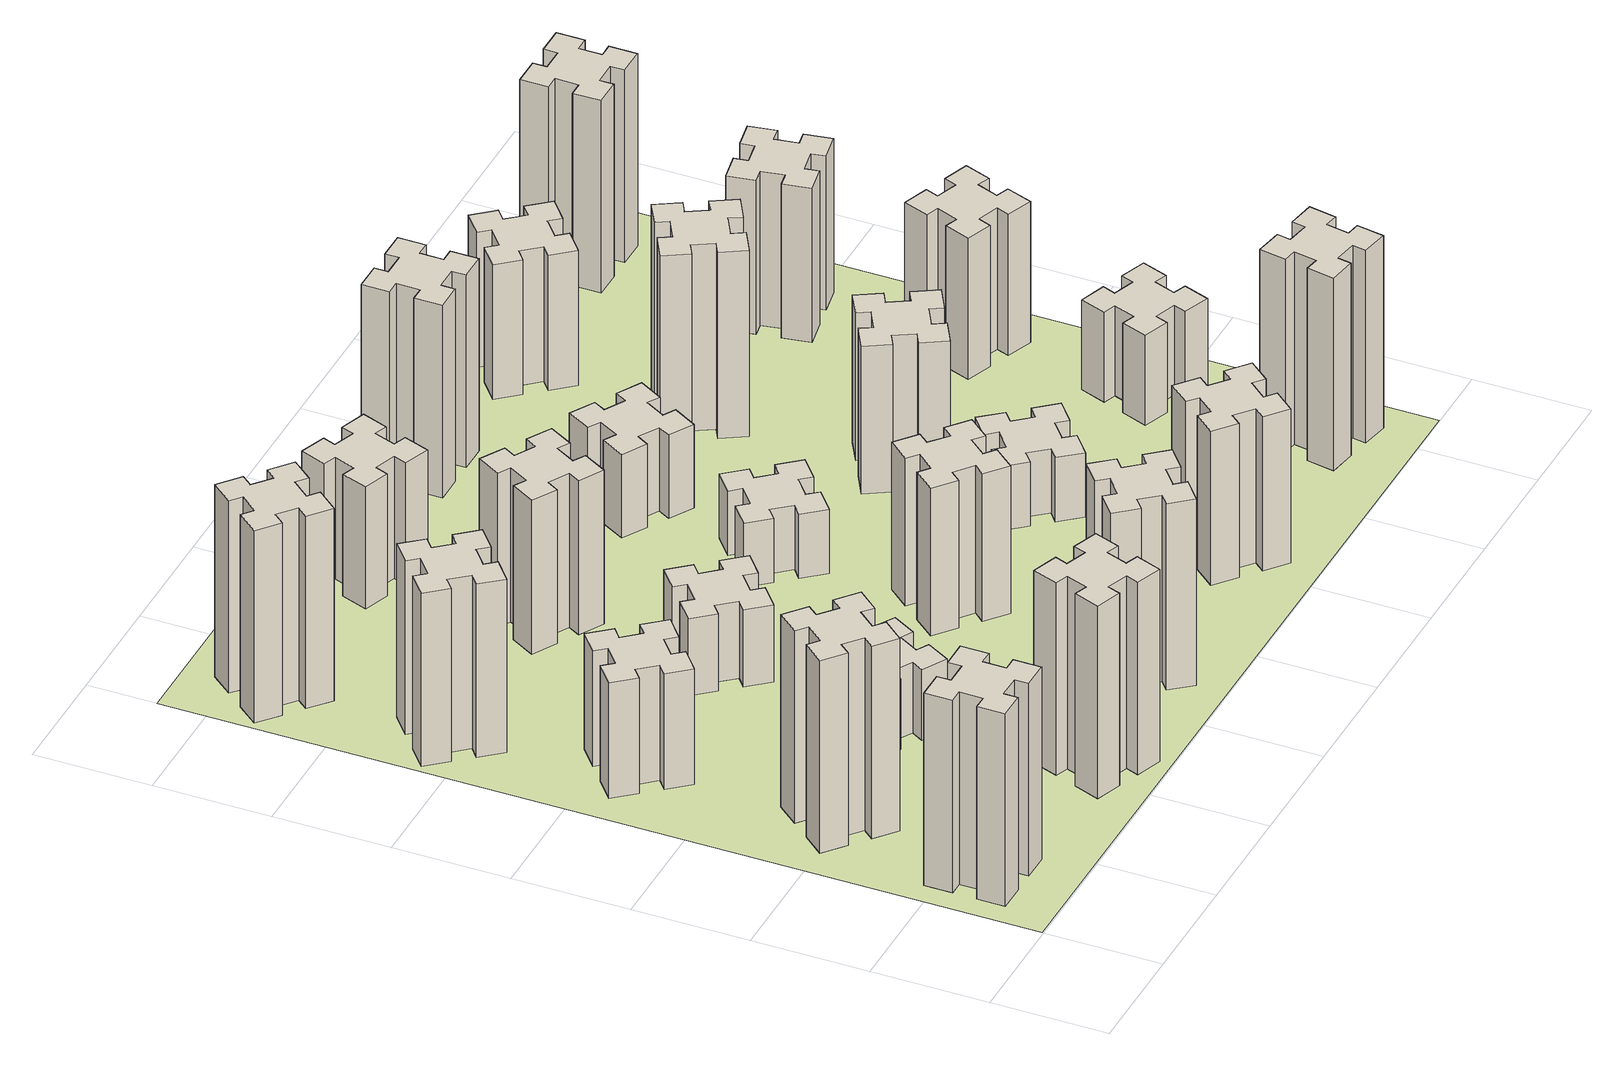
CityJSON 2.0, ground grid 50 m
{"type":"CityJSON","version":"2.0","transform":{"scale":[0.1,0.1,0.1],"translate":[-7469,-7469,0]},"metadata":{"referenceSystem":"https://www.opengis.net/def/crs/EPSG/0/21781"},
"CityObjects":{
"building1":{"type":"Building","attributes":{"class":"1000","function":"1000","usage":"1000","yearOfConstruction":2016,"roofType":"1000","measuredHeight":90,"storeysAboveGround":30,"storeysBelowGround":0},"geometry":[{"type":"Solid","lod":"1","boundaries":[[[[0,1,2,3,4,5,6,7,8,9,10,11,12,13,14,15,16,17,18,19]],[[17,16,20,21]],[[16,15,22,20]],[[15,14,23,22]],[[14,13,24,23]],[[13,12,25,24]],[[12,11,26,25]],[[11,10,27,26]],[[10,9,28,27]],[[9,8,29,28]],[[8,7,30,29]],[[7,6,31,30]],[[6,5,32,31]],[[5,4,33,32]],[[4,3,34,33]],[[3,2,35,34]],[[2,1,36,35]],[[1,0,37,36]],[[0,19,38,37]],[[19,18,39,38]],[[18,17,21,39]],[[24,25,26,27,28,29,30,31,32,33,34,35,36,37,38,39,21,20,22,23]]]]}]},
"building2":{"type":"Building","attributes":{"class":"1000","function":"1000","usage":"1000","yearOfConstruction":2016,"roofType":"1000","measuredHeight":90,"storeysAboveGround":30,"storeysBelowGround":0},"geometry":[{"type":"Solid","lod":"1","boundaries":[[[[40,41,42,43,44,45,46,47,48,49,50,51,52,53,54,55,56,57,58,59]],[[57,56,60,61]],[[56,55,62,60]],[[55,54,63,62]],[[54,53,64,63]],[[53,52,65,64]],[[52,51,66,65]],[[51,50,67,66]],[[50,49,68,67]],[[49,48,69,68]],[[48,47,70,69]],[[47,46,71,70]],[[46,45,72,71]],[[45,44,73,72]],[[44,43,74,73]],[[43,42,75,74]],[[42,41,76,75]],[[41,40,77,76]],[[40,59,78,77]],[[59,58,79,78]],[[58,57,61,79]],[[64,65,66,67,68,69,70,71,72,73,74,75,76,77,78,79,61,60,62,63]]]]}]},
"building3":{"type":"Building","attributes":{"class":"1000","function":"1000","usage":"1000","yearOfConstruction":2016,"roofType":"1000","measuredHeight":54,"storeysAboveGround":30,"storeysBelowGround":0},"geometry":[{"type":"Solid","lod":"1","boundaries":[[[[80,81,82,83,84,85,86,87,88,89,90,91,92,93,94,95,96,97,98,99]],[[97,96,100,101]],[[96,95,102,100]],[[95,94,103,102]],[[94,93,104,103]],[[93,92,105,104]],[[92,91,106,105]],[[91,90,107,106]],[[90,89,108,107]],[[89,88,109,108]],[[88,87,110,109]],[[87,86,111,110]],[[86,85,112,111]],[[85,84,113,112]],[[84,83,114,113]],[[83,82,115,114]],[[82,81,116,115]],[[81,80,117,116]],[[80,99,118,117]],[[99,98,119,118]],[[98,97,101,119]],[[104,105,106,107,108,109,110,111,112,113,114,115,116,117,118,119,101,100,102,103]]]]}]},
"building4":{"type":"Building","attributes":{"class":"1000","function":"1000","usage":"1000","yearOfConstruction":2016,"roofType":"1000","measuredHeight":81,"storeysAboveGround":30,"storeysBelowGround":0},"geometry":[{"type":"Solid","lod":"1","boundaries":[[[[120,121,122,123,124,125,126,127,128,129,130,131,132,133,134,135,136,137,138,139]],[[137,136,140,141]],[[136,135,142,140]],[[135,134,143,142]],[[134,133,144,143]],[[133,132,145,144]],[[132,131,146,145]],[[131,130,147,146]],[[130,129,148,147]],[[129,128,149,148]],[[128,127,150,149]],[[127,126,151,150]],[[126,125,152,151]],[[125,124,153,152]],[[124,123,154,153]],[[123,122,155,154]],[[122,121,156,155]],[[121,120,157,156]],[[120,139,158,157]],[[139,138,159,158]],[[138,137,141,159]],[[144,145,146,147,148,149,150,151,152,153,154,155,156,157,158,159,141,140,142,143]]]]}]},
"building5":{"type":"Building","attributes":{"class":"1000","function":"1000","usage":"1000","yearOfConstruction":2016,"roofType":"1000","measuredHeight":90,"storeysAboveGround":30,"storeysBelowGround":0},"geometry":[{"type":"Solid","lod":"1","boundaries":[[[[160,161,162,163,164,165,166,167,168,169,170,171,172,173,174,175,176,177,178,179]],[[177,176,180,181]],[[176,175,182,180]],[[175,174,183,182]],[[174,173,184,183]],[[173,172,185,184]],[[172,171,186,185]],[[171,170,187,186]],[[170,169,188,187]],[[169,168,189,188]],[[168,167,190,189]],[[167,166,191,190]],[[166,165,192,191]],[[165,164,193,192]],[[164,163,194,193]],[[163,162,195,194]],[[162,161,196,195]],[[161,160,197,196]],[[160,179,198,197]],[[179,178,199,198]],[[178,177,181,199]],[[184,185,186,187,188,189,190,191,192,193,194,195,196,197,198,199,181,180,182,183]]]]}]},
"building6":{"type":"Building","attributes":{"class":"1000","function":"1000","usage":"1000","yearOfConstruction":2016,"roofType":"1000","measuredHeight":90,"storeysAboveGround":30,"storeysBelowGround":0},"geometry":[{"type":"Solid","lod":"1","boundaries":[[[[200,201,202,203,204,205,206,207,208,209,210,211,212,213,214,215,216,217,218,219]],[[217,216,220,221]],[[216,215,222,220]],[[215,214,223,222]],[[214,213,224,223]],[[213,212,225,224]],[[212,211,226,225]],[[211,210,227,226]],[[210,209,228,227]],[[209,208,229,228]],[[208,207,230,229]],[[207,206,231,230]],[[206,205,232,231]],[[205,204,233,232]],[[204,203,234,233]],[[203,202,235,234]],[[202,201,236,235]],[[201,200,237,236]],[[200,219,238,237]],[[219,218,239,238]],[[218,217,221,239]],[[224,225,226,227,228,229,230,231,232,233,234,235,236,237,238,239,221,220,222,223]]]]}]},
"building7":{"type":"Building","attributes":{"class":"1000","function":"1000","usage":"1000","yearOfConstruction":2016,"roofType":"1000","measuredHeight":33,"storeysAboveGround":30,"storeysBelowGround":0},"geometry":[{"type":"Solid","lod":"1","boundaries":[[[[240,241,242,243,244,245,246,247,248,249,250,251,252,253,254,255,256,257,258,259]],[[257,256,260,261]],[[256,255,262,260]],[[255,254,263,262]],[[254,253,264,263]],[[253,252,265,264]],[[252,251,266,265]],[[251,250,267,266]],[[250,249,268,267]],[[249,248,269,268]],[[248,247,270,269]],[[247,246,271,270]],[[246,245,272,271]],[[245,244,273,272]],[[244,243,274,273]],[[243,242,275,274]],[[242,241,276,275]],[[241,240,277,276]],[[240,259,278,277]],[[259,258,279,278]],[[258,257,261,279]],[[264,265,266,267,268,269,270,271,272,273,274,275,276,277,278,279,261,260,262,263]]]]}]},
"building8":{"type":"Building","attributes":{"class":"1000","function":"1000","usage":"1000","yearOfConstruction":2016,"roofType":"1000","measuredHeight":36,"storeysAboveGround":30,"storeysBelowGround":0},"geometry":[{"type":"Solid","lod":"1","boundaries":[[[[280,281,282,283,284,285,286,287,288,289,290,291,292,293,294,295,296,297,298,299]],[[297,296,300,301]],[[296,295,302,300]],[[295,294,303,302]],[[294,293,304,303]],[[293,292,305,304]],[[292,291,306,305]],[[291,290,307,306]],[[290,289,308,307]],[[289,288,309,308]],[[288,287,310,309]],[[287,286,311,310]],[[286,285,312,311]],[[285,284,313,312]],[[284,283,314,313]],[[283,282,315,314]],[[282,281,316,315]],[[281,280,317,316]],[[280,299,318,317]],[[299,298,319,318]],[[298,297,301,319]],[[304,305,306,307,308,309,310,311,312,313,314,315,316,317,318,319,301,300,302,303]]]]}]},
"building9":{"type":"Building","attributes":{"class":"1000","function":"1000","usage":"1000","yearOfConstruction":2016,"roofType":"1000","measuredHeight":87,"storeysAboveGround":30,"storeysBelowGround":0},"geometry":[{"type":"Solid","lod":"1","boundaries":[[[[320,321,322,323,324,325,326,327,328,329,330,331,332,333,334,335,336,337,338,339]],[[337,336,340,341]],[[336,335,342,340]],[[335,334,343,342]],[[334,333,344,343]],[[333,332,345,344]],[[332,331,346,345]],[[331,330,347,346]],[[330,329,348,347]],[[329,328,349,348]],[[328,327,350,349]],[[327,326,351,350]],[[326,325,352,351]],[[325,324,353,352]],[[324,323,354,353]],[[323,322,355,354]],[[322,321,356,355]],[[321,320,357,356]],[[320,339,358,357]],[[339,338,359,358]],[[338,337,341,359]],[[344,345,346,347,348,349,350,351,352,353,354,355,356,357,358,359,341,340,342,343]]]]}]},
"building10":{"type":"Building","attributes":{"class":"1000","function":"1000","usage":"1000","yearOfConstruction":2016,"roofType":"1000","measuredHeight":72,"storeysAboveGround":30,"storeysBelowGround":0},"geometry":[{"type":"Solid","lod":"1","boundaries":[[[[360,361,362,363,364,365,366,367,368,369,370,371,372,373,374,375,376,377,378,379]],[[377,376,380,381]],[[376,375,382,380]],[[375,374,383,382]],[[374,373,384,383]],[[373,372,385,384]],[[372,371,386,385]],[[371,370,387,386]],[[370,369,388,387]],[[369,368,389,388]],[[368,367,390,389]],[[367,366,391,390]],[[366,365,392,391]],[[365,364,393,392]],[[364,363,394,393]],[[363,362,395,394]],[[362,361,396,395]],[[361,360,397,396]],[[360,379,398,397]],[[379,378,399,398]],[[378,377,381,399]],[[384,385,386,387,388,389,390,391,392,393,394,395,396,397,398,399,381,380,382,383]]]]}]},
"building11":{"type":"Building","attributes":{"class":"1000","function":"1000","usage":"1000","yearOfConstruction":2016,"roofType":"1000","measuredHeight":57,"storeysAboveGround":30,"storeysBelowGround":0},"geometry":[{"type":"Solid","lod":"1","boundaries":[[[[400,401,402,403,404,405,406,407,408,409,410,411,412,413,414,415,416,417,418,419]],[[417,416,420,421]],[[416,415,422,420]],[[415,414,423,422]],[[414,413,424,423]],[[413,412,425,424]],[[412,411,426,425]],[[411,410,427,426]],[[410,409,428,427]],[[409,408,429,428]],[[408,407,430,429]],[[407,406,431,430]],[[406,405,432,431]],[[405,404,433,432]],[[404,403,434,433]],[[403,402,435,434]],[[402,401,436,435]],[[401,400,437,436]],[[400,419,438,437]],[[419,418,439,438]],[[418,417,421,439]],[[424,425,426,427,428,429,430,431,432,433,434,435,436,437,438,439,421,420,422,423]]]]}]},
"building12":{"type":"Building","attributes":{"class":"1000","function":"1000","usage":"1000","yearOfConstruction":2016,"roofType":"1000","measuredHeight":69,"storeysAboveGround":30,"storeysBelowGround":0},"geometry":[{"type":"Solid","lod":"1","boundaries":[[[[440,441,442,443,444,445,446,447,448,449,450,451,452,453,454,455,456,457,458,459]],[[457,456,460,461]],[[456,455,462,460]],[[455,454,463,462]],[[454,453,464,463]],[[453,452,465,464]],[[452,451,466,465]],[[451,450,467,466]],[[450,449,468,467]],[[449,448,469,468]],[[448,447,470,469]],[[447,446,471,470]],[[446,445,472,471]],[[445,444,473,472]],[[444,443,474,473]],[[443,442,475,474]],[[442,441,476,475]],[[441,440,477,476]],[[440,459,478,477]],[[459,458,479,478]],[[458,457,461,479]],[[464,465,466,467,468,469,470,471,472,473,474,475,476,477,478,479,461,460,462,463]]]]}]},
"building13":{"type":"Building","attributes":{"class":"1000","function":"1000","usage":"1000","yearOfConstruction":2016,"roofType":"1000","measuredHeight":30,"storeysAboveGround":30,"storeysBelowGround":0},"geometry":[{"type":"Solid","lod":"1","boundaries":[[[[480,481,482,483,484,485,486,487,488,489,490,491,492,493,494,495,496,497,498,499]],[[497,496,500,501]],[[496,495,502,500]],[[495,494,503,502]],[[494,493,504,503]],[[493,492,505,504]],[[492,491,506,505]],[[491,490,507,506]],[[490,489,508,507]],[[489,488,509,508]],[[488,487,510,509]],[[487,486,511,510]],[[486,485,512,511]],[[485,484,513,512]],[[484,483,514,513]],[[483,482,515,514]],[[482,481,516,515]],[[481,480,517,516]],[[480,499,518,517]],[[499,498,519,518]],[[498,497,501,519]],[[504,505,506,507,508,509,510,511,512,513,514,515,516,517,518,519,501,500,502,503]]]]}]},
"building14":{"type":"Building","attributes":{"class":"1000","function":"1000","usage":"1000","yearOfConstruction":2016,"roofType":"1000","measuredHeight":72,"storeysAboveGround":30,"storeysBelowGround":0},"geometry":[{"type":"Solid","lod":"1","boundaries":[[[[520,521,522,523,524,525,526,527,528,529,530,531,532,533,534,535,536,537,538,539]],[[537,536,540,541]],[[536,535,542,540]],[[535,534,543,542]],[[534,533,544,543]],[[533,532,545,544]],[[532,531,546,545]],[[531,530,547,546]],[[530,529,548,547]],[[529,528,549,548]],[[528,527,550,549]],[[527,526,551,550]],[[526,525,552,551]],[[525,524,553,552]],[[524,523,554,553]],[[523,522,555,554]],[[522,521,556,555]],[[521,520,557,556]],[[520,539,558,557]],[[539,538,559,558]],[[538,537,541,559]],[[544,545,546,547,548,549,550,551,552,553,554,555,556,557,558,559,541,540,542,543]]]]}]},
"building15":{"type":"Building","attributes":{"class":"1000","function":"1000","usage":"1000","yearOfConstruction":2016,"roofType":"1000","measuredHeight":39,"storeysAboveGround":30,"storeysBelowGround":0},"geometry":[{"type":"Solid","lod":"1","boundaries":[[[[560,561,562,563,564,565,566,567,568,569,570,571,572,573,574,575,576,577,578,579]],[[577,576,580,581]],[[576,575,582,580]],[[575,574,583,582]],[[574,573,584,583]],[[573,572,585,584]],[[572,571,586,585]],[[571,570,587,586]],[[570,569,588,587]],[[569,568,589,588]],[[568,567,590,589]],[[567,566,591,590]],[[566,565,592,591]],[[565,564,593,592]],[[564,563,594,593]],[[563,562,595,594]],[[562,561,596,595]],[[561,560,597,596]],[[560,579,598,597]],[[579,578,599,598]],[[578,577,581,599]],[[584,585,586,587,588,589,590,591,592,593,594,595,596,597,598,599,581,580,582,583]]]]}]},
"building16":{"type":"Building","attributes":{"class":"1000","function":"1000","usage":"1000","yearOfConstruction":2016,"roofType":"1000","measuredHeight":90,"storeysAboveGround":30,"storeysBelowGround":0},"geometry":[{"type":"Solid","lod":"1","boundaries":[[[[600,601,602,603,604,605,606,607,608,609,610,611,612,613,614,615,616,617,618,619]],[[617,616,620,621]],[[616,615,622,620]],[[615,614,623,622]],[[614,613,624,623]],[[613,612,625,624]],[[612,611,626,625]],[[611,610,627,626]],[[610,609,628,627]],[[609,608,629,628]],[[608,607,630,629]],[[607,606,631,630]],[[606,605,632,631]],[[605,604,633,632]],[[604,603,634,633]],[[603,602,635,634]],[[602,601,636,635]],[[601,600,637,636]],[[600,619,638,637]],[[619,618,639,638]],[[618,617,621,639]],[[624,625,626,627,628,629,630,631,632,633,634,635,636,637,638,639,621,620,622,623]]]]}]},
"building17":{"type":"Building","attributes":{"class":"1000","function":"1000","usage":"1000","yearOfConstruction":2016,"roofType":"1000","measuredHeight":30,"storeysAboveGround":30,"storeysBelowGround":0},"geometry":[{"type":"Solid","lod":"1","boundaries":[[[[640,641,642,643,644,645,646,647,648,649,650,651,652,653,654,655,656,657,658,659]],[[657,656,660,661]],[[656,655,662,660]],[[655,654,663,662]],[[654,653,664,663]],[[653,652,665,664]],[[652,651,666,665]],[[651,650,667,666]],[[650,649,668,667]],[[649,648,669,668]],[[648,647,670,669]],[[647,646,671,670]],[[646,645,672,671]],[[645,644,673,672]],[[644,643,674,673]],[[643,642,675,674]],[[642,641,676,675]],[[641,640,677,676]],[[640,659,678,677]],[[659,658,679,678]],[[658,657,661,679]],[[664,665,666,667,668,669,670,671,672,673,674,675,676,677,678,679,661,660,662,663]]]]}]},
"building18":{"type":"Building","attributes":{"class":"1000","function":"1000","usage":"1000","yearOfConstruction":2016,"roofType":"1000","measuredHeight":69,"storeysAboveGround":30,"storeysBelowGround":0},"geometry":[{"type":"Solid","lod":"1","boundaries":[[[[680,681,682,683,684,685,686,687,688,689,690,691,692,693,694,695,696,697,698,699]],[[697,696,700,701]],[[696,695,702,700]],[[695,694,703,702]],[[694,693,704,703]],[[693,692,705,704]],[[692,691,706,705]],[[691,690,707,706]],[[690,689,708,707]],[[689,688,709,708]],[[688,687,710,709]],[[687,686,711,710]],[[686,685,712,711]],[[685,684,713,712]],[[684,683,714,713]],[[683,682,715,714]],[[682,681,716,715]],[[681,680,717,716]],[[680,699,718,717]],[[699,698,719,718]],[[698,697,701,719]],[[704,705,706,707,708,709,710,711,712,713,714,715,716,717,718,719,701,700,702,703]]]]}]},
"building19":{"type":"Building","attributes":{"class":"1000","function":"1000","usage":"1000","yearOfConstruction":2016,"roofType":"1000","measuredHeight":87,"storeysAboveGround":30,"storeysBelowGround":0},"geometry":[{"type":"Solid","lod":"1","boundaries":[[[[720,721,722,723,724,725,726,727,728,729,730,731,732,733,734,735,736,737,738,739]],[[737,736,740,741]],[[736,735,742,740]],[[735,734,743,742]],[[734,733,744,743]],[[733,732,745,744]],[[732,731,746,745]],[[731,730,747,746]],[[730,729,748,747]],[[729,728,749,748]],[[728,727,750,749]],[[727,726,751,750]],[[726,725,752,751]],[[725,724,753,752]],[[724,723,754,753]],[[723,722,755,754]],[[722,721,756,755]],[[721,720,757,756]],[[720,739,758,757]],[[739,738,759,758]],[[738,737,741,759]],[[744,745,746,747,748,749,750,751,752,753,754,755,756,757,758,759,741,740,742,743]]]]}]},
"building20":{"type":"Building","attributes":{"class":"1000","function":"1000","usage":"1000","yearOfConstruction":2016,"roofType":"1000","measuredHeight":90,"storeysAboveGround":30,"storeysBelowGround":0},"geometry":[{"type":"Solid","lod":"1","boundaries":[[[[760,761,762,763,764,765,766,767,768,769,770,771,772,773,774,775,776,777,778,779]],[[777,776,780,781]],[[776,775,782,780]],[[775,774,783,782]],[[774,773,784,783]],[[773,772,785,784]],[[772,771,786,785]],[[771,770,787,786]],[[770,769,788,787]],[[769,768,789,788]],[[768,767,790,789]],[[767,766,791,790]],[[766,765,792,791]],[[765,764,793,792]],[[764,763,794,793]],[[763,762,795,794]],[[762,761,796,795]],[[761,760,797,796]],[[760,779,798,797]],[[779,778,799,798]],[[778,777,781,799]],[[784,785,786,787,788,789,790,791,792,793,794,795,796,797,798,799,781,780,782,783]]]]}]},
"building21":{"type":"Building","attributes":{"class":"1000","function":"1000","usage":"1000","yearOfConstruction":2016,"roofType":"1000","measuredHeight":63,"storeysAboveGround":30,"storeysBelowGround":0},"geometry":[{"type":"Solid","lod":"1","boundaries":[[[[800,801,802,803,804,805,806,807,808,809,810,811,812,813,814,815,816,817,818,819]],[[817,816,820,821]],[[816,815,822,820]],[[815,814,823,822]],[[814,813,824,823]],[[813,812,825,824]],[[812,811,826,825]],[[811,810,827,826]],[[810,809,828,827]],[[809,808,829,828]],[[808,807,830,829]],[[807,806,831,830]],[[806,805,832,831]],[[805,804,833,832]],[[804,803,834,833]],[[803,802,835,834]],[[802,801,836,835]],[[801,800,837,836]],[[800,819,838,837]],[[819,818,839,838]],[[818,817,821,839]],[[824,825,826,827,828,829,830,831,832,833,834,835,836,837,838,839,821,820,822,823]]]]}]},
"building22":{"type":"Building","attributes":{"class":"1000","function":"1000","usage":"1000","yearOfConstruction":2016,"roofType":"1000","measuredHeight":42,"storeysAboveGround":30,"storeysBelowGround":0},"geometry":[{"type":"Solid","lod":"1","boundaries":[[[[840,841,842,843,844,845,846,847,848,849,850,851,852,853,854,855,856,857,858,859]],[[857,856,860,861]],[[856,855,862,860]],[[855,854,863,862]],[[854,853,864,863]],[[853,852,865,864]],[[852,851,866,865]],[[851,850,867,866]],[[850,849,868,867]],[[849,848,869,868]],[[848,847,870,869]],[[847,846,871,870]],[[846,845,872,871]],[[845,844,873,872]],[[844,843,874,873]],[[843,842,875,874]],[[842,841,876,875]],[[841,840,877,876]],[[840,859,878,877]],[[859,858,879,878]],[[858,857,861,879]],[[864,865,866,867,868,869,870,871,872,873,874,875,876,877,878,879,861,860,862,863]]]]}]},
"building23":{"type":"Building","attributes":{"class":"1000","function":"1000","usage":"1000","yearOfConstruction":2016,"roofType":"1000","measuredHeight":66,"storeysAboveGround":30,"storeysBelowGround":0},"geometry":[{"type":"Solid","lod":"1","boundaries":[[[[880,881,882,883,884,885,886,887,888,889,890,891,892,893,894,895,896,897,898,899]],[[897,896,900,901]],[[896,895,902,900]],[[895,894,903,902]],[[894,893,904,903]],[[893,892,905,904]],[[892,891,906,905]],[[891,890,907,906]],[[890,889,908,907]],[[889,888,909,908]],[[888,887,910,909]],[[887,886,911,910]],[[886,885,912,911]],[[885,884,913,912]],[[884,883,914,913]],[[883,882,915,914]],[[882,881,916,915]],[[881,880,917,916]],[[880,899,918,917]],[[899,898,919,918]],[[898,897,901,919]],[[904,905,906,907,908,909,910,911,912,913,914,915,916,917,918,919,901,900,902,903]]]]}]},
"building24":{"type":"Building","attributes":{"class":"1000","function":"1000","usage":"1000","yearOfConstruction":2016,"roofType":"1000","measuredHeight":72,"storeysAboveGround":30,"storeysBelowGround":0},"geometry":[{"type":"Solid","lod":"1","boundaries":[[[[920,921,922,923,924,925,926,927,928,929,930,931,932,933,934,935,936,937,938,939]],[[937,936,940,941]],[[936,935,942,940]],[[935,934,943,942]],[[934,933,944,943]],[[933,932,945,944]],[[932,931,946,945]],[[931,930,947,946]],[[930,929,948,947]],[[929,928,949,948]],[[928,927,950,949]],[[927,926,951,950]],[[926,925,952,951]],[[925,924,953,952]],[[924,923,954,953]],[[923,922,955,954]],[[922,921,956,955]],[[921,920,957,956]],[[920,939,958,957]],[[939,938,959,958]],[[938,937,941,959]],[[944,945,946,947,948,949,950,951,952,953,954,955,956,957,958,959,941,940,942,943]]]]}]},
"building25":{"type":"Building","attributes":{"class":"1000","function":"1000","usage":"1000","yearOfConstruction":2016,"roofType":"1000","measuredHeight":90,"storeysAboveGround":30,"storeysBelowGround":0},"geometry":[{"type":"Solid","lod":"1","boundaries":[[[[960,961,962,963,964,965,966,967,968,969,970,971,972,973,974,975,976,977,978,979]],[[977,976,980,981]],[[976,975,982,980]],[[975,974,983,982]],[[974,973,984,983]],[[973,972,985,984]],[[972,971,986,985]],[[971,970,987,986]],[[970,969,988,987]],[[969,968,989,988]],[[968,967,990,989]],[[967,966,991,990]],[[966,965,992,991]],[[965,964,993,992]],[[964,963,994,993]],[[963,962,995,994]],[[962,961,996,995]],[[961,960,997,996]],[[960,979,998,997]],[[979,978,999,998]],[[978,977,981,999]],[[984,985,986,987,988,989,990,991,992,993,994,995,996,997,998,999,981,980,982,983]]]]}]},
"landuse1":{"type":"LandUse","attributes":{"name":"plot1","function":"1010"},"geometry":[{"type":"MultiSurface","lod":"1","boundaries":[[[1000,1001,1002,1003]]]}]}
},
"vertices":[
[165,425,0],[165,325,0],[105,325,0],[105,205,0],[225,205,0],[225,265,0],[325,265,0],[325,205,0],[445,205,0],[445,325,0],[385,325,0],[385,425,0],[445,425,0],[445,545,0],[325,545,0],[325,485,0],[225,485,0],[225,545,0],[105,545,0],[105,425,0],[225,485,900],[225,545,900],[325,485,900],[325,545,900],[445,545,900],[445,425,900],[385,425,900],[385,325,900],[445,325,900],[445,205,900],[325,205,900],[325,265,900],[225,265,900],[225,205,900],[105,205,900],[105,325,900],[165,325,900],[165,425,900],[105,425,900],[105,545,900],
[484,1067,0],[408,1132,0],[446,1178,0],[354,1255,0],[277,1163,0],[323,1124,0],[259,1048,0],[213,1086,0],[136,994,0],[228,917,0],[266,963,0],[343,899,0],[304,853,0],[396,776,0],[473,868,0],[427,906,0],[492,983,0],[538,944,0],[615,1036,0],[523,1113,0],[492,983,900],[538,944,900],[427,906,900],[473,868,900],[396,776,900],[304,853,900],[343,899,900],[266,963,900],[228,917,900],[136,994,900],[213,1086,900],[259,1048,900],[323,1124,900],[277,1163,900],[354,1255,900],[446,1178,900],[408,1132,900],[484,1067,900],[523,1113,900],[615,1036,900],
[492,1888,0],[427,1964,0],[473,2003,0],[396,2095,0],[304,2018,0],[343,1972,0],[266,1907,0],[228,1953,0],[136,1876,0],[213,1784,0],[259,1823,0],[323,1746,0],[277,1708,0],[354,1616,0],[446,1693,0],[408,1739,0],[484,1803,0],[523,1757,0],[615,1834,0],[538,1926,0],[484,1803,540],[523,1757,540],[408,1739,540],[446,1693,540],[354,1616,540],[277,1708,540],[323,1746,540],[259,1823,540],[213,1784,540],[136,1876,540],[228,1953,540],[266,1907,540],[343,1972,540],[304,2018,540],[396,2095,540],[473,2003,540],[427,1964,540],[492,1888,540],[538,1926,540],[615,1834,540],
[243,2712,0],[166,2647,0],[128,2693,0],[36,2616,0],[113,2524,0],[159,2563,0],[223,2486,0],[177,2448,0],[254,2356,0],[346,2433,0],[308,2479,0],[384,2543,0],[423,2497,0],[515,2574,0],[438,2666,0],[392,2628,0],[327,2704,0],[373,2743,0],[296,2835,0],[204,2758,0],[327,2704,810],[373,2743,810],[392,2628,810],[438,2666,810],[515,2574,810],[423,2497,810],[384,2543,810],[308,2479,810],[346,2433,810],[254,2356,810],[177,2448,810],[223,2486,810],[159,2563,810],[113,2524,810],[36,2616,810],[128,2693,810],[166,2647,810],[243,2712,810],[204,2758,810],[296,2835,810],
[1029,360,0],[995,266,0],[939,287,0],[897,174,0],[1010,133,0],[1031,189,0],[1125,155,0],[1104,99,0],[1217,57,0],[1258,170,0],[1202,191,0],[1236,285,0],[1292,264,0],[1333,377,0],[1220,418,0],[1200,362,0],[1106,396,0],[1127,452,0],[1014,493,0],[973,380,0],[1106,396,900],[1127,452,900],[1200,362,900],[1220,418,900],[1333,377,900],[1292,264,900],[1236,285,900],[1202,191,900],[1258,170,900],[1217,57,900],[1104,99,900],[1125,155,900],[1031,189,900],[1010,133,900],[897,174,900],[939,287,900],[995,266,900],[1029,360,900],[973,380,900],[1014,493,900],
[384,3387,0],[308,3452,0],[346,3498,0],[254,3575,0],[177,3483,0],[223,3444,0],[159,3368,0],[113,3406,0],[36,3314,0],[128,3237,0],[166,3283,0],[243,3219,0],[204,3173,0],[296,3096,0],[373,3188,0],[327,3226,0],[392,3303,0],[438,3264,0],[515,3356,0],[423,3433,0],[392,3303,900],[438,3264,900],[327,3226,900],[373,3188,900],[296,3096,900],[204,3173,900],[243,3219,900],[166,3283,900],[128,3237,900],[36,3314,900],[113,3406,900],[159,3368,900],[223,3444,900],[177,3483,900],[254,3575,900],[346,3498,900],[308,3452,900],[384,3387,900],[423,3433,900],[515,3356,900],
[1086,1017,0],[1136,1104,0],[1188,1074,0],[1248,1178,0],[1144,1238,0],[1114,1186,0],[1027,1236,0],[1057,1288,0],[953,1348,0],[893,1244,0],[945,1214,0],[895,1127,0],[843,1157,0],[783,1053,0],[887,993,0],[917,1045,0],[1004,995,0],[974,943,0],[1078,883,0],[1138,987,0],[1004,995,330],[974,943,330],[917,1045,330],[887,993,330],[783,1053,330],[843,1157,330],[895,1127,330],[945,1214,330],[893,1244,330],[953,1348,330],[1057,1288,330],[1027,1236,330],[1114,1186,330],[1144,1238,330],[1248,1178,330],[1188,1074,330],[1136,1104,330],[1086,1017,330],[1138,987,330],[1078,883,330],
[1083,1972,0],[1006,1907,0],[968,1953,0],[876,1876,0],[953,1784,0],[999,1823,0],[1063,1746,0],[1017,1708,0],[1094,1616,0],[1186,1693,0],[1148,1739,0],[1224,1803,0],[1263,1757,0],[1355,1834,0],[1278,1926,0],[1232,1888,0],[1167,1964,0],[1213,2003,0],[1136,2095,0],[1044,2018,0],[1167,1964,360],[1213,2003,360],[1232,1888,360],[1278,1926,360],[1355,1834,360],[1263,1757,360],[1224,1803,360],[1148,1739,360],[1186,1693,360],[1094,1616,360],[1017,1708,360],[1063,1746,360],[999,1823,360],[953,1784,360],[876,1876,360],[968,1953,360],[1006,1907,360],[1083,1972,360],[1044,2018,360],[1136,2095,360],
[1639,343,0],[1703,266,0],[1657,228,0],[1734,136,0],[1826,213,0],[1788,259,0],[1864,323,0],[1903,277,0],[1995,354,0],[1918,446,0],[1872,408,0],[1807,484,0],[1853,523,0],[1776,615,0],[1684,538,0],[1723,492,0],[1646,427,0],[1608,473,0],[1516,396,0],[1593,304,0],[1646,427,870],[1608,473,870],[1723,492,870],[1684,538,870],[1776,615,870],[1853,523,870],[1807,484,870],[1872,408,870],[1918,446,870],[1995,354,870],[1903,277,870],[1864,323,870],[1788,259,870],[1826,213,870],[1734,136,870],[1657,228,870],[1703,266,870],[1639,343,870],[1593,304,870],[1516,396,870],
[1214,2666,0],[1127,2716,0],[1157,2768,0],[1053,2828,0],[993,2724,0],[1045,2694,0],[995,2607,0],[943,2637,0],[883,2533,0],[987,2473,0],[1017,2525,0],[1104,2475,0],[1074,2423,0],[1178,2363,0],[1238,2467,0],[1186,2497,0],[1236,2584,0],[1288,2554,0],[1348,2658,0],[1244,2718,0],[1236,2584,720],[1288,2554,720],[1186,2497,720],[1238,2467,720],[1178,2363,720],[1074,2423,720],[1104,2475,720],[1017,2525,720],[987,2473,720],[883,2533,720],[943,2637,720],[995,2607,720],[1045,2694,720],[993,2724,720],[1053,2828,720],[1157,2768,720],[1127,2716,720],[1214,2666,720],[1244,2718,720],[1348,2658,720],
[1200,3422,0],[1106,3456,0],[1127,3512,0],[1014,3553,0],[973,3440,0],[1029,3420,0],[995,3326,0],[939,3347,0],[897,3234,0],[1010,3193,0],[1031,3249,0],[1125,3215,0],[1104,3159,0],[1217,3117,0],[1258,3230,0],[1202,3251,0],[1236,3345,0],[1292,3324,0],[1333,3437,0],[1220,3478,0],[1236,3345,570],[1292,3324,570],[1202,3251,570],[1258,3230,570],[1217,3117,570],[1104,3159,570],[1125,3215,570],[1031,3249,570],[1010,3193,570],[897,3234,570],[939,3347,570],[995,3326,570],[1029,3420,570],[973,3440,570],[1014,3553,570],[1127,3512,570],[1106,3456,570],[1200,3422,570],[1220,3478,570],[1333,3437,570],
[1746,1163,0],[1823,1099,0],[1784,1053,0],[1876,976,0],[1953,1068,0],[1907,1106,0],[1972,1183,0],[2018,1144,0],[2095,1236,0],[2003,1313,0],[1964,1267,0],[1888,1332,0],[1926,1378,0],[1834,1455,0],[1757,1363,0],[1803,1324,0],[1739,1248,0],[1693,1286,0],[1616,1194,0],[1708,1117,0],[1739,1248,690],[1693,1286,690],[1803,1324,690],[1757,1363,690],[1834,1455,690],[1926,1378,690],[1888,1332,690],[1964,1267,690],[2003,1313,690],[2095,1236,690],[2018,1144,690],[1972,1183,690],[1907,1106,690],[1953,1068,690],[1876,976,690],[1784,1053,690],[1823,1099,690],[1746,1163,690],[1708,1117,690],[1616,1194,690],
[1972,1988,0],[1907,2064,0],[1953,2103,0],[1876,2195,0],[1784,2118,0],[1823,2072,0],[1746,2007,0],[1708,2053,0],[1616,1976,0],[1693,1884,0],[1739,1923,0],[1803,1846,0],[1757,1808,0],[1834,1716,0],[1926,1793,0],[1888,1839,0],[1964,1903,0],[2003,1857,0],[2095,1934,0],[2018,2026,0],[1964,1903,300],[2003,1857,300],[1888,1839,300],[1926,1793,300],[1834,1716,300],[1757,1808,300],[1803,1846,300],[1739,1923,300],[1693,1884,300],[1616,1976,300],[1708,2053,300],[1746,2007,300],[1823,2072,300],[1784,2118,300],[1876,2195,300],[1953,2103,300],[1907,2064,300],[1972,1988,300],[2018,2026,300],[2095,1934,300],
[2486,323,0],[2563,259,0],[2524,213,0],[2616,136,0],[2693,228,0],[2647,266,0],[2712,343,0],[2758,304,0],[2835,396,0],[2743,473,0],[2704,427,0],[2628,492,0],[2666,538,0],[2574,615,0],[2497,523,0],[2543,484,0],[2479,408,0],[2433,446,0],[2356,354,0],[2448,277,0],[2479,408,720],[2433,446,720],[2543,484,720],[2497,523,720],[2574,615,720],[2666,538,720],[2628,492,720],[2704,427,720],[2743,473,720],[2835,396,720],[2758,304,720],[2712,343,720],[2647,266,720],[2693,228,720],[2616,136,720],[2524,213,720],[2563,259,720],[2486,323,720],[2448,277,720],[2356,354,720],
[2026,2497,0],[2076,2584,0],[2128,2554,0],[2188,2658,0],[2084,2718,0],[2054,2666,0],[1967,2716,0],[1997,2768,0],[1893,2828,0],[1833,2724,0],[1885,2694,0],[1835,2607,0],[1783,2637,0],[1723,2533,0],[1827,2473,0],[1857,2525,0],[1944,2475,0],[1914,2423,0],[2018,2363,0],[2078,2467,0],[1944,2475,390],[1914,2423,390],[1857,2525,390],[1827,2473,390],[1723,2533,390],[1783,2637,390],[1835,2607,390],[1885,2694,390],[1833,2724,390],[1893,2828,390],[1997,2768,390],[1967,2716,390],[2054,2666,390],[2084,2718,390],[2188,2658,390],[2128,2554,390],[2076,2584,390],[2026,2497,390],[2078,2467,390],[2018,2363,390],
[1965,3385,0],[1965,3485,0],[2025,3485,0],[2025,3605,0],[1905,3605,0],[1905,3545,0],[1805,3545,0],[1805,3605,0],[1685,3605,0],[1685,3485,0],[1745,3485,0],[1745,3385,0],[1685,3385,0],[1685,3265,0],[1805,3265,0],[1805,3325,0],[1905,3325,0],[1905,3265,0],[2025,3265,0],[2025,3385,0],[1905,3325,900],[1905,3265,900],[1805,3325,900],[1805,3265,900],[1685,3265,900],[1685,3385,900],[1745,3385,900],[1745,3485,900],[1685,3485,900],[1685,3605,900],[1805,3605,900],[1805,3545,900],[1905,3545,900],[1905,3605,900],[2025,3605,900],[2025,3485,900],[1965,3485,900],[1965,3385,900],[2025,3385,900],[2025,3265,900],
[2628,1099,0],[2704,1163,0],[2743,1117,0],[2835,1194,0],[2758,1286,0],[2712,1248,0],[2647,1324,0],[2693,1363,0],[2616,1455,0],[2524,1378,0],[2563,1332,0],[2486,1267,0],[2448,1313,0],[2356,1236,0],[2433,1144,0],[2479,1183,0],[2543,1106,0],[2497,1068,0],[2574,976,0],[2666,1053,0],[2543,1106,300],[2497,1068,300],[2479,1183,300],[2433,1144,300],[2356,1236,300],[2448,1313,300],[2486,1267,300],[2563,1332,300],[2524,1378,300],[2616,1455,300],[2693,1363,300],[2647,1324,300],[2712,1248,300],[2758,1286,300],[2835,1194,300],[2743,1117,300],[2704,1163,300],[2628,1099,300],[2666,1053,300],[2574,976,300],
[2716,1767,0],[2666,1854,0],[2718,1884,0],[2658,1988,0],[2554,1928,0],[2584,1876,0],[2497,1826,0],[2467,1878,0],[2363,1818,0],[2423,1714,0],[2475,1744,0],[2525,1657,0],[2473,1627,0],[2533,1523,0],[2637,1583,0],[2607,1635,0],[2694,1685,0],[2724,1633,0],[2828,1693,0],[2768,1797,0],[2694,1685,690],[2724,1633,690],[2607,1635,690],[2637,1583,690],[2533,1523,690],[2473,1627,690],[2525,1657,690],[2475,1744,690],[2423,1714,690],[2363,1818,690],[2467,1878,690],[2497,1826,690],[2584,1876,690],[2554,1928,690],[2658,1988,690],[2718,1884,690],[2666,1854,690],[2716,1767,690],[2768,1797,690],[2828,1693,690],
[2607,2475,0],[2694,2525,0],[2724,2473,0],[2828,2533,0],[2768,2637,0],[2716,2607,0],[2666,2694,0],[2718,2724,0],[2658,2828,0],[2554,2768,0],[2584,2716,0],[2497,2666,0],[2467,2718,0],[2363,2658,0],[2423,2554,0],[2475,2584,0],[2525,2497,0],[2473,2467,0],[2533,2363,0],[2637,2423,0],[2525,2497,870],[2473,2467,870],[2475,2584,870],[2423,2554,870],[2363,2658,870],[2467,2718,870],[2497,2666,870],[2584,2716,870],[2554,2768,870],[2658,2828,870],[2718,2724,870],[2666,2694,870],[2716,2607,870],[2768,2637,870],[2828,2533,870],[2724,2473,870],[2694,2525,870],[2607,2475,870],[2637,2423,870],[2533,2363,870],
[3504,475,0],[3405,492,0],[3416,551,0],[3297,572,0],[3277,454,0],[3336,444,0],[3318,345,0],[3259,356,0],[3238,237,0],[3357,217,0],[3367,276,0],[3465,258,0],[3455,199,0],[3573,178,0],[3594,297,0],[3535,307,0],[3552,405,0],[3611,395,0],[3632,513,0],[3514,534,0],[3552,405,900],[3611,395,900],[3535,307,900],[3594,297,900],[3573,178,900],[3455,199,900],[3465,258,900],[3367,276,900],[3357,217,900],[3238,237,900],[3259,356,900],[3318,345,900],[3336,444,900],[3277,454,900],[3297,572,900],[3416,551,900],[3405,492,900],[3504,475,900],[3514,534,900],[3632,513,900],
[2712,3368,0],[2647,3444,0],[2693,3483,0],[2616,3575,0],[2524,3498,0],[2563,3452,0],[2486,3387,0],[2448,3433,0],[2356,3356,0],[2433,3264,0],[2479,3303,0],[2543,3226,0],[2497,3188,0],[2574,3096,0],[2666,3173,0],[2628,3219,0],[2704,3283,0],[2743,3237,0],[2835,3314,0],[2758,3406,0],[2704,3283,630],[2743,3237,630],[2628,3219,630],[2666,3173,630],[2574,3096,630],[2497,3188,630],[2543,3226,630],[2479,3303,630],[2433,3264,630],[2356,3356,630],[2448,3433,630],[2486,3387,630],[2563,3452,630],[2524,3498,630],[2616,3575,630],[2693,3483,630],[2647,3444,630],[2712,3368,630],[2758,3406,630],[2835,3314,630],
[3351,1029,0],[3445,995,0],[3424,939,0],[3537,897,0],[3578,1010,0],[3522,1031,0],[3556,1125,0],[3612,1104,0],[3653,1217,0],[3540,1258,0],[3520,1202,0],[3426,1236,0],[3447,1292,0],[3334,1333,0],[3293,1220,0],[3349,1200,0],[3315,1106,0],[3259,1127,0],[3217,1014,0],[3330,973,0],[3315,1106,420],[3259,1127,420],[3349,1200,420],[3293,1220,420],[3334,1333,420],[3447,1292,420],[3426,1236,420],[3520,1202,420],[3540,1258,420],[3653,1217,420],[3612,1104,420],[3556,1125,420],[3522,1031,420],[3578,1010,420],[3537,897,420],[3424,939,420],[3445,995,420],[3351,1029,420],[3330,973,420],[3217,1014,420],
[3520,1942,0],[3426,1976,0],[3447,2032,0],[3334,2073,0],[3293,1960,0],[3349,1940,0],[3315,1846,0],[3259,1867,0],[3217,1754,0],[3330,1713,0],[3351,1769,0],[3445,1735,0],[3424,1679,0],[3537,1637,0],[3578,1750,0],[3522,1771,0],[3556,1865,0],[3612,1844,0],[3653,1957,0],[3540,1998,0],[3556,1865,660],[3612,1844,660],[3522,1771,660],[3578,1750,660],[3537,1637,660],[3424,1679,660],[3445,1735,660],[3351,1769,660],[3330,1713,660],[3217,1754,660],[3259,1867,660],[3315,1846,660],[3349,1940,660],[3293,1960,660],[3334,2073,660],[3447,2032,660],[3426,1976,660],[3520,1942,660],[3540,1998,660],[3653,1957,660],
[3365,2712,0],[3267,2695,0],[3257,2754,0],[3138,2733,0],[3159,2615,0],[3218,2625,0],[3236,2527,0],[3177,2517,0],[3197,2398,0],[3316,2419,0],[3305,2478,0],[3404,2496,0],[3414,2437,0],[3532,2457,0],[3511,2576,0],[3452,2565,0],[3435,2664,0],[3494,2674,0],[3473,2792,0],[3355,2771,0],[3435,2664,720],[3494,2674,720],[3452,2565,720],[3511,2576,720],[3532,2457,720],[3414,2437,720],[3404,2496,720],[3305,2478,720],[3316,2419,720],[3197,2398,720],[3177,2517,720],[3236,2527,720],[3218,2625,720],[3159,2615,720],[3138,2733,720],[3257,2754,720],[3267,2695,720],[3365,2712,720],[3355,2771,720],[3473,2792,720],
[3285,3325,0],[3385,3325,0],[3385,3265,0],[3505,3265,0],[3505,3385,0],[3445,3385,0],[3445,3485,0],[3505,3485,0],[3505,3605,0],[3385,3605,0],[3385,3545,0],[3285,3545,0],[3285,3605,0],[3165,3605,0],[3165,3485,0],[3225,3485,0],[3225,3385,0],[3165,3385,0],[3165,3265,0],[3285,3265,0],[3225,3385,900],[3165,3385,900],[3225,3485,900],[3165,3485,900],[3165,3605,900],[3285,3605,900],[3285,3545,900],[3385,3545,900],[3385,3605,900],[3505,3605,900],[3505,3485,900],[3445,3485,900],[3445,3385,900],[3505,3385,900],[3505,3265,900],[3385,3265,900],[3385,3325,900],[3285,3325,900],[3285,3265,900],[3165,3265,900],
[5,3705,0],[3705,3705,0],[3705,5,0],[5,5,0]
]}
